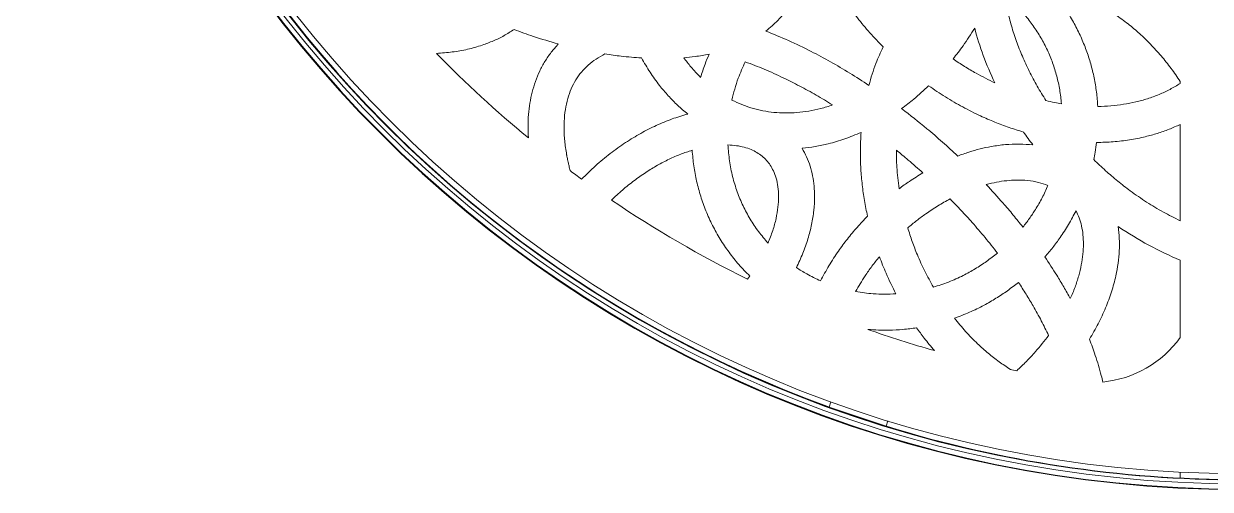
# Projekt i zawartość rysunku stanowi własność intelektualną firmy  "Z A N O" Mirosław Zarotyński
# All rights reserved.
# Model space of a CAD drawing. Header units: millimetres. Extents: x -2045 to 3895, y -2116 to 2084.
# Drawn here: x -924 to 64, y -831 to -444 of the extents above; entities that cross this region are included whole.
import ezdxf

# ---------------------------------------------------------------- set-up
doc = ezdxf.new("R2010")
doc.units = ezdxf.units.MM

msp = doc.modelspace()

# ---------------------------------------------------------------- linework, layer by layer
at = {"color": 7, "linetype": 'Continuous', "lineweight": 15}
for p, q in [((38.71, -493.24), (38.71, -491.67)), ((38.71, -607.57), (38.71, -527.43)), ((38.71, -704.84), (38.71, -640.28)), ((-252.18, -758.29), (-253.7, -762.82)), ((-253.7, -762.82), (-206.29, -778.71)), ((-206.29, -778.71), (-204.76, -774.15)), ((38.71, -821.94), (38.71, -816.93))]:
    msp.add_line(p, q, dxfattribs=at)
at = {"color": 7, "linetype": 'Continuous'}
for centre, radius, start, end in [((88.71, 181.81), 1013, 180, 270), ((89.51, 182.61), 1013.79, 180.04482, 269.95518), ((89.51, 182.61), 1005.79, 180.04482, 250.04886), ((89.51, 182.61), 1005.79, 250.04886, 252.89744), ((89.51, 182.61), 1005.79, 252.89744, 269.95518)]:
    msp.add_arc(centre, radius, start, end, dxfattribs=at)
at = {"color": 7, "linetype": 'Continuous', "lineweight": 15}
for centre, radius, start, end in [((88.71, 181.81), 1013, 180, 270), ((88.71, 181.81), 1008.5, 180, 270), ((88.71, 181.81), 1005, 180, 270), ((88.71, 181.81), 1000, 180, 270), ((88.71, 181.81), 933, 224.16561, 230.5508), ((88.71, 181.81), 933, 233.262, 233.99465), ((88.71, 181.81), 933, 235.8637, 243.91393), ((88.71, 181.81), 933, 250.58037, 254.15874), ((-34.72, -651.75), 90.61, 275.68702, 324.13311), ((88.71, 181.81), 933, 258.15994, 258.49073), ((-64.47, -748.59), 39.31, 9.78132, 17.95258)]:
    msp.add_arc(centre, radius, start, end, dxfattribs=at)
for start_param, end_param in [(4.05656, 4.294645), (4.516259, 4.577001), (5.029466, 5.312628)]:
    msp.add_ellipse((47.18, -463.82), major_axis=(148.8, -161.46), ratio=0.694421, start_param=start_param, end_param=end_param, dxfattribs=at)
for points, knots in [([(-252.4, -404.93), (-250.17, -408.79), (-245.7, -416.55), (-238.21, -427.78), (-229.65, -439.36), (-219.93, -451.2), (-212.5, -459), (-208.77, -462.91)], [0, 0, 0, 0, 0.183775, 0.36915, 0.555895, 0.777391, 1, 1, 1, 1]), ([(-70.49, -413.85), (-66.76, -414.53), (-59.2, -415.9), (-48.02, -419.35), (-36.88, -423.82), (-25.87, -429.4), (-15.07, -436.03), (-4.76, -443.51), (5.01, -451.75), (14.2, -460.64), (22.94, -470.3), (31.21, -480.63), (36.2, -487.97), (38.71, -491.67)], [0, 0, 0, 0, 0.082367, 0.166934, 0.253854, 0.343193, 0.434962, 0.529097, 0.619921, 0.71261, 0.806992, 0.902865, 1, 1, 1, 1]), ([(-70.49, -413.85), (-67.87, -416.92), (-62.61, -423.05), (-55.64, -432.98), (-49.39, -443.38), (-43.97, -454.25), (-39.4, -465.45), (-35.7, -476.92), (-32.88, -488.57), (-30.86, -500.43), (-30.25, -508.43), (-29.94, -512.43)], [0, 0, 0, 0, 0.111435, 0.222924, 0.334513, 0.446248, 0.558146, 0.668253, 0.778584, 0.889156, 1, 1, 1, 1]), ([(-107.39, -420.04), (-104.44, -422.56), (-98.56, -427.6), (-90.64, -436.13), (-83.48, -445.3), (-77.19, -455.12), (-71.82, -465.43), (-67.41, -476.15), (-63.98, -487.19), (-61.45, -498.55), (-60.6, -506.26), (-60.17, -510.13)], [0, 0, 0, 0, 0.1111729, 0.2223049, 0.3335137, 0.4449131, 0.5566102, 0.6667001, 0.7772527, 0.8883363, 1, 1, 1, 1]), ([(-73.15, -507.56), (-75.64, -503.54), (-80.57, -495.55), (-87.08, -483.21), (-92.82, -470.8), (-97.8, -458.19), (-101.93, -445.46), (-105.25, -432.71), (-106.68, -424.21), (-107.39, -420.04)], [0, 0, 0, 0, 0.149909, 0.297389, 0.441937, 0.583085, 0.726833, 0.865934, 1, 1, 1, 1]), ([(-286.65, -427.29), (-288.07, -429.69), (-290.9, -434.5), (-295.95, -440.46), (-301.1, -445.52), (-304.59, -448.24), (-306.35, -449.61)], [0, 0, 0, 0, 0.278481, 0.55758, 0.777978, 1, 1, 1, 1]), ([(-580.55, -468.24), (-576.17, -467.93), (-567.49, -467.31), (-554.73, -464.99), (-543.29, -461.82), (-533.18, -457.92), (-524.29, -453.63), (-518.77, -450.09), (-516.01, -448.32)], [0, 0, 0, 0, 0.19272, 0.38171, 0.56782, 0.712605, 0.8566, 1, 1, 1, 1]), ([(-479.14, -460.38), (-486.11, -458.38), (-498.54, -454.8), (-510.67, -450.3), (-516.01, -448.32)], [0, 0, 0, 0, 0.559858, 1, 1, 1, 1]), ([(-220.56, -494.85), (-225.85, -491.41), (-236.33, -484.61), (-252.37, -475.21), (-269.37, -466.08), (-287.27, -457.39), (-300.05, -452.18), (-306.35, -449.61)], [0, 0, 0, 0, 0.194499, 0.385986, 0.573925, 0.790151, 1, 1, 1, 1]), ([(-132.41, -447.25), (-135.59, -452.2), (-141.22, -460.99), (-147.63, -469.23), (-150.44, -472.84)], [0, 0, 0, 0, 0.56261, 1, 1, 1, 1]), ([(-479.14, -460.38), (-481.18, -462.65), (-485.26, -467.21), (-490.4, -474.83), (-494.79, -482.95), (-498.34, -491.55), (-501.05, -500.48), (-502.95, -509.69), (-504.08, -519.13), (-504.53, -528.82), (-504.25, -535.34), (-504.11, -538.64)], [0, 0, 0, 0, 0.108253, 0.216607, 0.325525, 0.435163, 0.545957, 0.6563, 0.768516, 0.882951, 1, 1, 1, 1]), ([(-220.56, -494.85), (-219.68, -491.75), (-217.93, -485.58), (-214.16, -474.85), (-210.81, -467.42), (-208.77, -462.91)], [0, 0, 0, 0, 0.283499, 0.564279, 1, 1, 1, 1]), ([(-440.32, -468.73), (-442.84, -470.08), (-447.79, -472.71), (-454.34, -477.83), (-460.01, -483.67), (-464.76, -490.31), (-468.61, -497.76), (-471.53, -506.04), (-473.49, -515.13), (-474.46, -525.02), (-474.4, -535.66), (-473.48, -544.95), (-472.54, -550.86), (-472.13, -553.11), (-472.03, -553.6), (-471.9, -554.22), (-471.68, -555.29), (-471.33, -556.87), (-470.84, -559.13), (-470.17, -562.2), (-469.66, -564.54), (-469.37, -565.87)], [0, 0, 0, 0, 0.0774854, 0.1517897, 0.2245548, 0.2975902, 0.3726568, 0.4513569, 0.5349572, 0.6244418, 0.7204472, 0.8233793, 0.8775146, 0.8826816, 0.8853669, 0.8911751, 0.8999399, 0.9149029, 0.9349907, 0.962898, 1, 1, 1, 1]), ([(-409.86, -472.07), (-415.51, -471.65), (-425.7, -470.89), (-435.81, -469.4), (-440.32, -468.73)], [0, 0, 0, 0, 0.554121, 1, 1, 1, 1]), ([(-371.43, -518.76), (-374.25, -516.38), (-379.92, -511.6), (-387.73, -503.57), (-395.48, -494.39), (-403.03, -483.94), (-407.57, -476.05), (-409.86, -472.07)], [0, 0, 0, 0, 0.1816999, 0.3654062, 0.5513884, 0.7738033, 1, 1, 1, 1]), ([(-353.61, -468.96), (-357.47, -469.64), (-364.46, -470.87), (-371.53, -471.52), (-374.7, -471.81)], [0, 0, 0, 0, 0.5523401, 1, 1, 1, 1]), ([(-360.68, -488.23), (-363.46, -485.37), (-368.48, -480.19), (-372.78, -474.4), (-374.7, -471.81)], [0, 0, 0, 0, 0.553015, 1, 1, 1, 1]), ([(-360.68, -488.23), (-359.51, -484.58), (-357.43, -478.06), (-354.78, -471.74), (-353.61, -468.96)], [0, 0, 0, 0, 0.5595604, 1, 1, 1, 1]), ([(-150.44, -472.84), (-147.3, -474.94), (-141.03, -479.12), (-129.51, -485.93), (-120.9, -490.18), (-115.66, -492.76)], [0, 0, 0, 0, 0.282576, 0.56342, 1, 1, 1, 1]), ([(-334.64, -507.07), (-333.89, -504.01), (-332.4, -497.89), (-329.61, -489.56), (-326.64, -481.98), (-324.53, -477.47), (-323.47, -475.21)], [0, 0, 0, 0, 0.278702, 0.558454, 0.778954, 1, 1, 1, 1]), ([(-250.71, -511.15), (-255.27, -508.4), (-264.29, -502.94), (-278.02, -495.43), (-292.46, -488.18), (-307.53, -481.32), (-318.22, -477.22), (-323.47, -475.21)], [0, 0, 0, 0, 0.196588, 0.389251, 0.577407, 0.792632, 1, 1, 1, 1]), ([(-29.94, -512.43), (-26.3, -512.31), (-19.13, -512.08), (-8.57, -510.78), (1.61, -508.81), (11.5, -506.09), (21.04, -502.6), (30.21, -498.38), (35.9, -494.94), (38.71, -493.24)], [0, 0, 0, 0, 0.1510465, 0.2982098, 0.4415731, 0.5812783, 0.724022, 0.8634245, 1, 1, 1, 1]), ([(-170.79, -495.22), (-174.84, -499), (-182.03, -505.7), (-189.86, -511.63), (-193.28, -514.21)], [0, 0, 0, 0, 0.5639892, 1, 1, 1, 1]), ([(-170.79, -495.22), (-166.17, -498.38), (-156.96, -504.67), (-142.51, -512.99), (-128.77, -519.9), (-115.86, -525.48), (-103.91, -530), (-95.81, -532.47), (-91.78, -533.7)], [0, 0, 0, 0, 0.1899938, 0.378879, 0.5662604, 0.7122041, 0.8568329, 1, 1, 1, 1]), ([(-250.71, -511.15), (-254.02, -512.22), (-260.55, -514.32), (-270.52, -516.41), (-280.36, -517.66), (-290.07, -518.02), (-299.54, -517.5), (-308.75, -516.14), (-317.67, -513.96), (-326.36, -511.01), (-331.87, -508.38), (-334.64, -507.07)], [0, 0, 0, 0, 0.120755, 0.238302, 0.352937, 0.465081, 0.575227, 0.682002, 0.787979, 0.893769, 1, 1, 1, 1]), ([(-73.15, -507.56), (-70.73, -508.11), (-66.42, -509.07), (-62.07, -509.81), (-60.17, -510.13)], [0, 0, 0, 0, 0.562873, 1, 1, 1, 1]), ([(-371.43, -518.76), (-375.81, -520.05), (-384.71, -522.67), (-397.73, -528.14), (-410.65, -534.7), (-423.5, -542.53), (-436.12, -551.57), (-448.41, -561.7), (-455.97, -569.19), (-459.76, -572.95)], [0, 0, 0, 0, 0.130526, 0.265209, 0.403545, 0.544905, 0.695407, 0.847443, 1, 1, 1, 1]), ([(-146.58, -553.68), (-150.78, -549.8), (-159.17, -542.04), (-174.63, -528.73), (-186.21, -519.71), (-193.28, -514.21)], [0, 0, 0, 0, 0.280222, 0.560653, 1, 1, 1, 1]), ([(-30.94, -542.44), (-26.32, -542.32), (-17.15, -542.08), (-3.58, -540.41), (8.68, -537.99), (19.64, -534.94), (29.38, -531.58), (35.61, -528.81), (38.71, -527.43)], [0, 0, 0, 0, 0.193171, 0.383159, 0.570094, 0.714976, 0.858227, 1, 1, 1, 1]), ([(-227.07, -534), (-231.56, -535.89), (-240.45, -539.64), (-253.28, -543.4), (-265.16, -545.98), (-272.47, -546.83), (-276.11, -547.26)], [0, 0, 0, 0, 0.286079, 0.567155, 0.784831, 1, 1, 1, 1]), ([(-221.7, -603.82), (-222.59, -599.47), (-224.38, -590.81), (-226.2, -577.69), (-227.4, -563.82), (-227.87, -549.24), (-227.34, -539.07), (-227.07, -534)], [0, 0, 0, 0, 0.1894, 0.377809, 0.564976, 0.783658, 1, 1, 1, 1]), ([(-30.94, -542.44), (-31.3, -545.12), (-31.94, -549.9), (-32.89, -554.63), (-33.3, -556.71)], [0, 0, 0, 0, 0.559645, 1, 1, 1, 1]), ([(-367.71, -548.89), (-370.9, -549.93), (-377.42, -552.08), (-387.06, -556.33), (-396.77, -561.39), (-406.56, -567.37), (-416.29, -574.24), (-425.87, -581.93), (-431.85, -587.59), (-434.85, -590.43)], [0, 0, 0, 0, 0.12621, 0.258548, 0.396138, 0.538003, 0.690089, 0.844513, 1, 1, 1, 1]), ([(-319.76, -653.61), (-322.83, -650.49), (-328.97, -644.24), (-337.14, -633.92), (-344.49, -623.01), (-350.91, -611.5), (-356.32, -599.56), (-360.74, -587.26), (-364.11, -574.7), (-366.56, -561.89), (-367.33, -553.22), (-367.71, -548.89)], [0, 0, 0, 0, 0.111474, 0.222987, 0.334569, 0.446286, 0.558161, 0.668249, 0.778565, 0.889142, 1, 1, 1, 1]), ([(-304.53, -626.23), (-307.23, -623.07), (-312.65, -616.74), (-319.56, -606.28), (-325.5, -595.22), (-330.43, -583.4), (-334.23, -570.9), (-336.89, -557.82), (-337.57, -548.93), (-337.91, -544.48)], [0, 0, 0, 0, 0.138596, 0.277412, 0.416603, 0.556314, 0.703362, 0.851231, 1, 1, 1, 1]), ([(-304.53, -626.23), (-303.15, -622.77), (-300.48, -616.07), (-297.74, -605.98), (-296.09, -596.44), (-295.57, -587.57), (-296.09, -579.51), (-297.56, -572.34), (-299.77, -566.32), (-302.53, -561.34), (-305.69, -557.23), (-309.42, -553.68), (-313.75, -550.65), (-318.77, -548.15), (-324.5, -546.22), (-330.96, -544.89), (-335.53, -544.62), (-337.91, -544.48)], [0, 0, 0, 0, 0.103363, 0.200168, 0.289803, 0.371874, 0.446308, 0.513501, 0.574393, 0.623784, 0.671037, 0.717927, 0.766172, 0.817439, 0.872961, 0.933656, 1, 1, 1, 1]), ([(-280.89, -646.62), (-279.04, -642.66), (-275.39, -634.85), (-271.18, -622.82), (-268.07, -610.89), (-266.18, -599.11), (-265.57, -588.38), (-266.02, -578.78), (-267.25, -570.28), (-269.32, -562.15), (-272.18, -554.4), (-274.81, -549.63), (-276.11, -547.26)], [0, 0, 0, 0, 0.1265791, 0.2494734, 0.3684381, 0.483377, 0.5943712, 0.6790029, 0.7615879, 0.8423879, 0.9217436, 1, 1, 1, 1]), ([(-175.62, -567.71), (-179.66, -564.12), (-186.89, -557.7), (-194.36, -551.57), (-197.65, -548.88)], [0, 0, 0, 0, 0.5602251, 1, 1, 1, 1]), ([(-195.42, -580.89), (-195.82, -577.89), (-196.61, -571.9), (-197.49, -561.23), (-197.59, -553.55), (-197.65, -548.88)], [0, 0, 0, 0, 0.283157, 0.564035, 1, 1, 1, 1]), ([(-83.99, -544.41), (-87.77, -544.1), (-95.4, -543.47), (-107.01, -544.05), (-117.91, -545.52), (-128.03, -547.72), (-137.37, -550.34), (-143.49, -552.56), (-146.58, -553.68)], [0, 0, 0, 0, 0.177806, 0.359324, 0.544994, 0.693946, 0.84563, 1, 1, 1, 1]), ([(38.71, -607.57), (33.99, -605.24), (24.41, -600.51), (10.54, -592.12), (-2.11, -583.43), (-13.47, -574.62), (-23.63, -565.98), (-30.07, -559.81), (-33.3, -556.71)], [0, 0, 0, 0, 0.178395, 0.361559, 0.548651, 0.697834, 0.848441, 1, 1, 1, 1]), ([(-175.62, -567.71), (-179.39, -570.02), (-186.17, -574.15), (-192.58, -578.83), (-195.42, -580.89)], [0, 0, 0, 0, 0.55756, 1, 1, 1, 1]), ([(-71.41, -578.2), (-74.04, -577.27), (-79.47, -575.34), (-88.38, -573.93), (-97.25, -573.57), (-105.94, -574.14), (-114.32, -575.37), (-119.93, -576.75), (-122.8, -577.45)], [0, 0, 0, 0, 0.1596723, 0.3308178, 0.514698, 0.6684617, 0.8303249, 1, 1, 1, 1]), ([(-92.29, -612.88), (-94.98, -609.51), (-100.38, -602.73), (-110.47, -590.84), (-118.11, -582.55), (-122.8, -577.45)], [0, 0, 0, 0, 0.276514, 0.555945, 1, 1, 1, 1]), ([(-71.41, -578.2), (-72.98, -581.64), (-76.11, -588.52), (-81.41, -597.66), (-86.8, -605.8), (-90.46, -610.52), (-92.29, -612.88)], [0, 0, 0, 0, 0.279, 0.558865, 0.77927, 1, 1, 1, 1]), ([(-152.93, -589.42), (-156.35, -591.29), (-163.26, -595.09), (-172.48, -601.22), (-180.83, -607.37), (-185.73, -611.47), (-188.19, -613.53)], [0, 0, 0, 0, 0.273154, 0.552531, 0.775306, 1, 1, 1, 1]), ([(-113.52, -634.45), (-116.91, -630.14), (-123.75, -621.46), (-133.87, -609.73), (-143.61, -599.01), (-149.81, -592.62), (-152.93, -589.42)], [0, 0, 0, 0, 0.2745172, 0.5537835, 0.7759398, 1, 1, 1, 1]), ([(-48.09, -599.21), (-50.11, -603.06), (-54.16, -610.75), (-60.77, -620.92), (-67.38, -629.95), (-71.82, -635.17), (-74.04, -637.77)], [0, 0, 0, 0, 0.279553, 0.559488, 0.779692, 1, 1, 1, 1]), ([(-52.82, -672.44), (-51.46, -669.27), (-48.8, -663.07), (-45.76, -653.65), (-43.55, -644.48), (-42.23, -635.62), (-41.78, -627.22), (-42.16, -619.34), (-43.35, -612.05), (-45.23, -605.3), (-47.16, -601.21), (-48.09, -599.21)], [0, 0, 0, 0, 0.1362558, 0.2668782, 0.3913835, 0.5094484, 0.6209033, 0.7240092, 0.8211023, 0.912797, 1, 1, 1, 1]), ([(-221.7, -603.82), (-224.62, -606.88), (-230.45, -612.99), (-238.51, -622.7), (-246.41, -633.33), (-253.99, -644.9), (-258.52, -653.4), (-260.77, -657.62)], [0, 0, 0, 0, 0.190142, 0.379337, 0.566974, 0.785369, 1, 1, 1, 1]), ([(-36.91, -706.26), (-34.4, -701.98), (-29.44, -693.51), (-23.31, -680.29), (-18.35, -666.96), (-14.96, -654.49), (-12.89, -643.03), (-11.92, -632.64), (-11.8, -622.39), (-12.57, -615.67), (-12.95, -612.34)], [0, 0, 0, 0, 0.150501, 0.297868, 0.441728, 0.581898, 0.689466, 0.794866, 0.898283, 1, 1, 1, 1]), ([(-166.86, -662.94), (-169.29, -658.55), (-174.16, -649.76), (-179.9, -636.96), (-184.61, -624.87), (-187, -617.31), (-188.19, -613.53)], [0, 0, 0, 0, 0.278726, 0.558942, 0.779545, 1, 1, 1, 1]), ([(-211.79, -637.54), (-213.89, -640.15), (-218.06, -645.33), (-223.34, -652.87), (-227.85, -659.92), (-230.33, -664.33), (-231.56, -666.52)], [0, 0, 0, 0, 0.2860047, 0.5679497, 0.7858675, 1, 1, 1, 1]), ([(-198.07, -668.46), (-200.89, -662.81), (-205.95, -652.71), (-210, -642.18), (-211.79, -637.54)], [0, 0, 0, 0, 0.55948, 1, 1, 1, 1]), ([(-113.52, -634.45), (-116.5, -636.82), (-122.46, -641.55), (-132.03, -647.77), (-142.59, -653.6), (-154.17, -658.85), (-162.63, -661.58), (-166.86, -662.94)], [0, 0, 0, 0, 0.1876093, 0.3749354, 0.5618411, 0.7813913, 1, 1, 1, 1]), ([(-52.82, -672.44), (-54.61, -669.19), (-58.24, -662.64), (-65.23, -651.02), (-70.68, -642.82), (-74.04, -637.77)], [0, 0, 0, 0, 0.273756, 0.552502, 1, 1, 1, 1]), ([(-260.77, -657.62), (-264.66, -655.8), (-271.61, -652.56), (-278.06, -648.43), (-280.89, -646.62)], [0, 0, 0, 0, 0.56075, 1, 1, 1, 1]), ([(-321.55, -656.14), (-321.21, -655.67), (-320.61, -654.83), (-320.02, -653.98), (-319.76, -653.61)], [0, 0, 0, 0, 0.5607706, 1, 1, 1, 1]), ([(-95.99, -658.88), (-99.01, -661.24), (-105.05, -665.96), (-114.65, -672.29), (-125.19, -678.36), (-136.71, -684.02), (-145.13, -687.21), (-149.34, -688.8)], [0, 0, 0, 0, 0.187083, 0.374046, 0.560803, 0.780599, 1, 1, 1, 1]), ([(-70.94, -703.11), (-72.91, -699.02), (-76.93, -690.69), (-83.28, -679.27), (-89.65, -668.6), (-93.86, -662.14), (-95.99, -658.88)], [0, 0, 0, 0, 0.267721, 0.54537, 0.770028, 1, 1, 1, 1]), ([(-198.07, -668.46), (-201.22, -668.59), (-207.52, -668.87), (-216.28, -668.5), (-224.3, -667.73), (-229.14, -666.92), (-231.56, -666.52)], [0, 0, 0, 0, 0.281596, 0.561939, 0.781347, 1, 1, 1, 1]), ([(-102.72, -731.34), (-105.88, -729.26), (-112.26, -725.06), (-121.37, -717.89), (-130.73, -709.55), (-140.21, -699.91), (-146.28, -692.52), (-149.34, -688.8)], [0, 0, 0, 0, 0.178739, 0.361396, 0.547755, 0.771762, 1, 1, 1, 1]), ([(-180.83, -696.73), (-184.62, -697.24), (-192.18, -698.26), (-202.79, -698.78), (-212.57, -698.75), (-218.52, -698.32), (-221.49, -698.11)], [0, 0, 0, 0, 0.280831, 0.561019, 0.780706, 1, 1, 1, 1]), ([(-165.97, -715.75), (-168.86, -712.31), (-174.05, -706.15), (-178.75, -699.61), (-180.83, -696.73)], [0, 0, 0, 0, 0.558182, 1, 1, 1, 1]), ([(-97.45, -732.43), (-94.73, -729.88), (-89.31, -724.8), (-82.28, -717.22), (-76.14, -710), (-72.67, -705.4), (-70.94, -703.11)], [0, 0, 0, 0, 0.281901, 0.563092, 0.782574, 1, 1, 1, 1]), ([(-27.08, -736.47), (-27.82, -733.68), (-29.31, -728.04), (-32.49, -717.92), (-35.22, -710.71), (-36.91, -706.26)], [0, 0, 0, 0, 0.2724637, 0.5507536, 1, 1, 1, 1])]:
    msp.add_open_spline(points, degree=3, knots=knots, dxfattribs=at)

doc.saveas('drawing.dxf')
